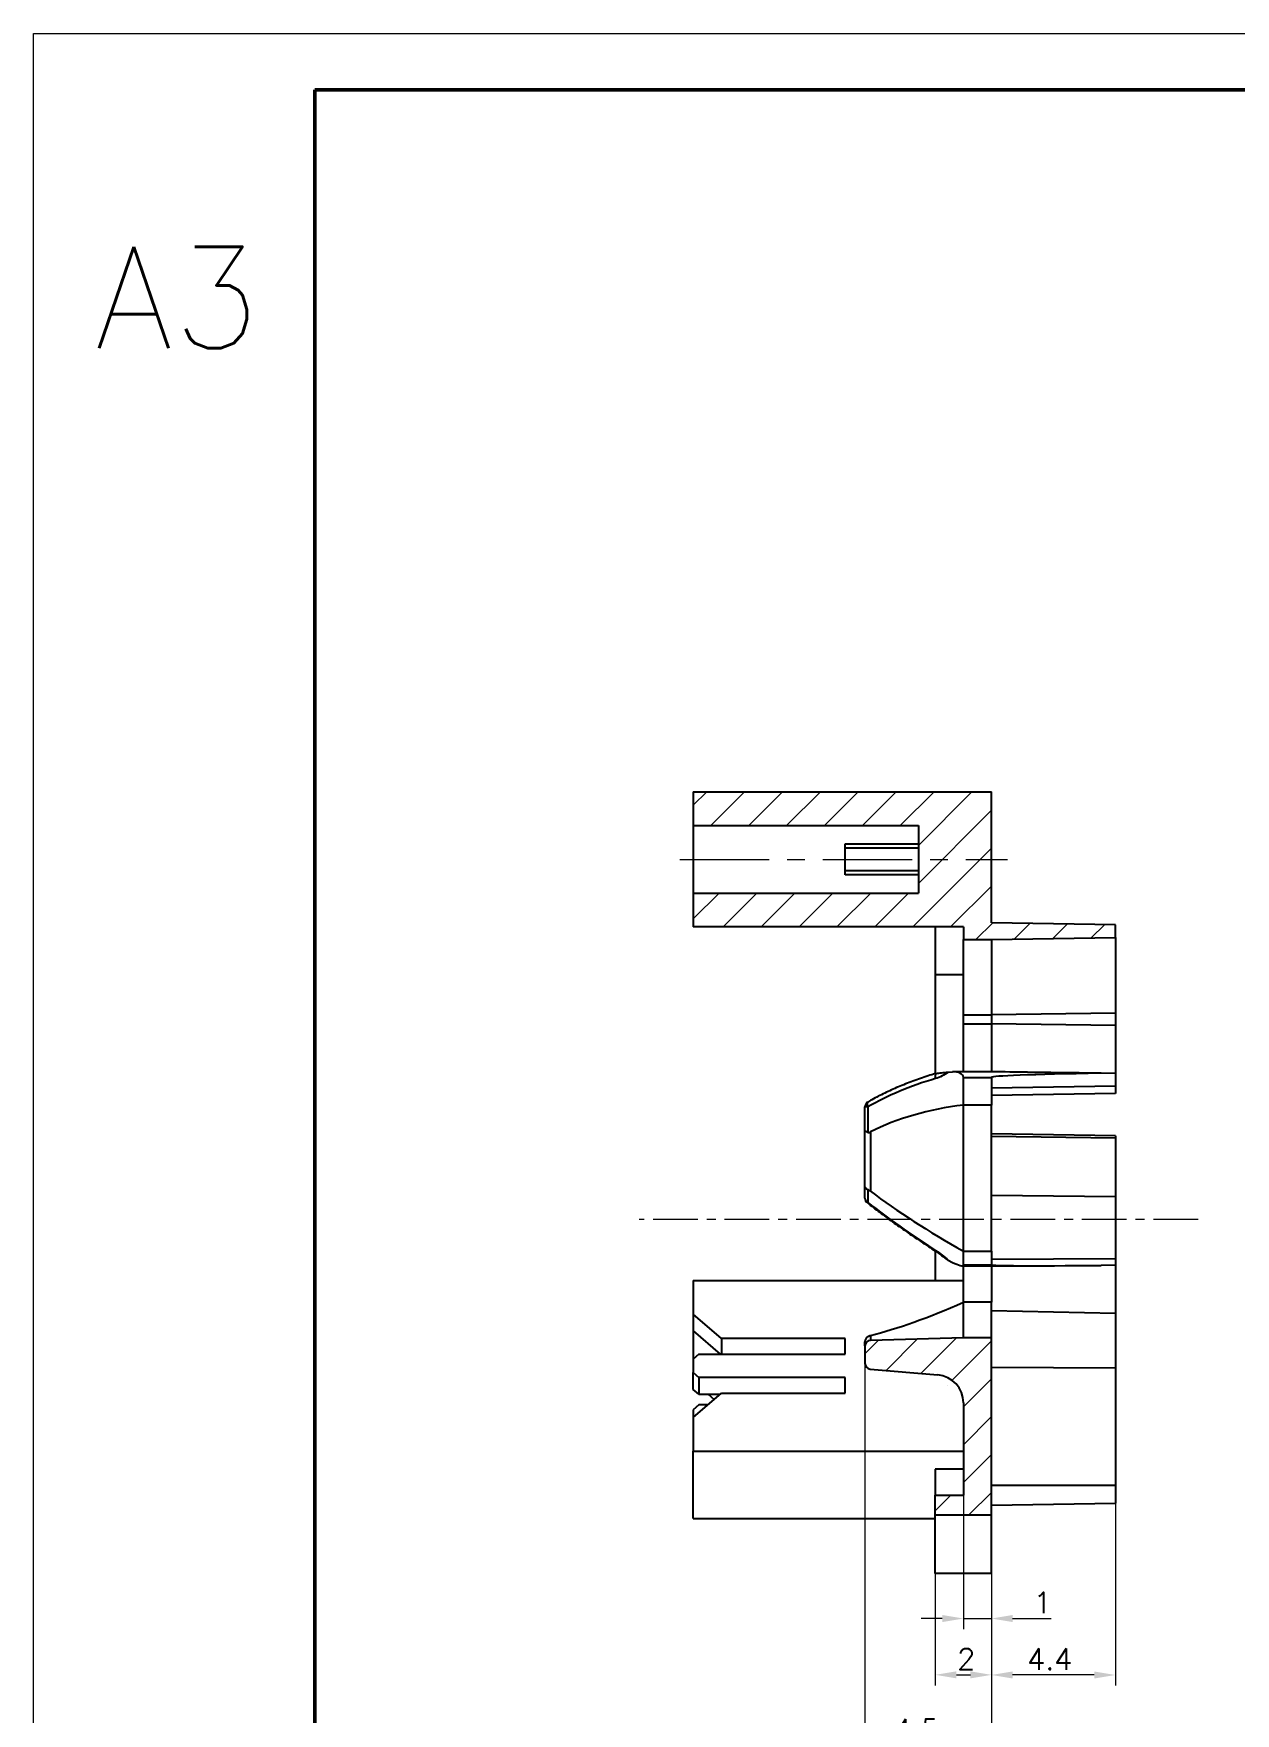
# Model space of a CAD drawing. Header units: millimetres. Extents: x 2522 to 3192, y 1532 to 1650.
# Drawn here: x 3023.7 to 3066.4, y 1590.7 to 1650.4 of the extents above; entities that cross this region are included whole.
import ezdxf

# ---------------------------------------------------------------- set-up
doc = ezdxf.new("R2010")
doc.units = ezdxf.units.MM
doc.linetypes.add('CENTER', pattern=[50.8, 31.75, -6.35, 6.35, -6.35])
for name, color, linetype, lineweight in [('中心线', 1, 'CENTER', 9), ('填充', 3, 'Continuous', 9), ('实线', 7, 'Continuous', 25), ('尺寸标注', 2, 'Continuous', 9), ('引导线', 6, 'Continuous', 9), ('粗实线', 9, 'Continuous', 50)]:
    doc.layers.add(name, color=color, linetype=linetype, lineweight=lineweight)
doc.styles.add('st', font='txt.shx')
doc.dimstyles.new('st0.3', dxfattribs={"dimscale": 0.3, "dimtxt": 2.5, "dimasz": 2.5, "dimexe": 1.25, "dimexo": 0, "dimtad": 1, "dimtoh": 1, "dimdec": 3, "dimdsep": 46, "dimtxsty": 'st', "dimcen": 0, "dimclrd": 256, "dimclre": 256, "dimclrt": 256, "dimadec": 4, "dimazin": 2, "dimtfac": 1, "dimtdec": 3, "dimtmove": 0, "dimatfit": 1, "dimfxl": 0, "dimlwd": -1, "dimlwe": -1, "dimarcsym": 0})
pattern_1 = [(45, (-610.5838, 342.7968), (-0.6735192, 0.6735192), [])]

# ---------------------------------------------------------------- blocks, each defined once
blk = doc.blocks.new('*D138')
at = {"layer": 'Defpoints', "color": 0, "ltscale": 0.1, "transparency": 16777216}
for p in [(3055.729, 1595.682), (3057.729, 1595.682), (3057.729, 1592.078)]:
    blk.add_point(p, dxfattribs=at)
at = {"layer": '尺寸标注', "ltscale": 0.1, "transparency": 16777216}
for p, q in [((3055.729, 1595.682), (3055.729, 1591.703)), ((3057.729, 1595.682), (3057.729, 1591.703)), ((3056.479, 1592.078), (3056.979, 1592.078))]:
    blk.add_line(p, q, dxfattribs=at)
for points in [[(3056.479, 1592.203), (3056.479, 1591.953), (3055.729, 1592.078)], [(3056.979, 1592.203), (3056.979, 1591.953), (3057.729, 1592.078)]]:
    blk.add_solid(points, dxfattribs=at)
at = {"layer": '尺寸标注', "ltscale": 0.1, "transparency": 16777216, "insert": (3056.831, 1592.641), "char_height": 0.75, "attachment_point": 5, "style": 'st'}
blk.add_mtext('2', dxfattribs=at)
blk = doc.blocks.new('*D139')
at = {"layer": 'Defpoints', "color": 0, "ltscale": 0.1, "transparency": 16777216}
for p in [(3056.729, 1598.462), (3057.729, 1595.682), (3057.729, 1594.08)]:
    blk.add_point(p, dxfattribs=at)
at = {"layer": '尺寸标注', "ltscale": 0.1, "transparency": 16777216}
for p, q in [((3056.729, 1598.462), (3056.729, 1593.705)), ((3057.729, 1595.682), (3057.729, 1593.705)), ((3055.979, 1594.08), (3055.229, 1594.08)), ((3056.729, 1594.08), (3057.729, 1594.08)), ((3058.479, 1594.08), (3059.854, 1594.08))]:
    blk.add_line(p, q, dxfattribs=at)
for points in [[(3055.979, 1594.205), (3055.979, 1593.955), (3056.729, 1594.08)], [(3058.479, 1594.205), (3058.479, 1593.955), (3057.729, 1594.08)]]:
    blk.add_solid(points, dxfattribs=at)
at = {"layer": '尺寸标注', "ltscale": 0.1, "transparency": 16777216, "insert": (3059.542, 1594.643), "char_height": 0.75, "attachment_point": 5, "style": 'st'}
blk.add_mtext('1', dxfattribs=at)
blk = doc.blocks.new('*D126')
at = {"layer": 'Defpoints', "color": 0, "ltscale": 0.1, "transparency": 16777216}
for p in [(3062.129, 1598.179), (3057.729, 1595.682), (3057.729, 1592.073)]:
    blk.add_point(p, dxfattribs=at)
at = {"layer": '尺寸标注', "ltscale": 0.1, "transparency": 16777216}
for p, q in [((3062.129, 1598.179), (3062.129, 1591.698)), ((3057.729, 1595.682), (3057.729, 1591.698)), ((3061.379, 1592.073), (3058.479, 1592.073))]:
    blk.add_line(p, q, dxfattribs=at)
for points in [[(3058.479, 1592.198), (3058.479, 1591.948), (3057.729, 1592.073)], [(3061.379, 1592.198), (3061.379, 1591.948), (3062.129, 1592.073)]]:
    blk.add_solid(points, dxfattribs=at)
at = {"layer": '尺寸标注', "ltscale": 0.1, "transparency": 16777216, "insert": (3059.797, 1592.635), "char_height": 0.75, "attachment_point": 5, "style": 'st'}
blk.add_mtext('4.4', dxfattribs=at)
blk = doc.blocks.new('*D127')
at = {"layer": 'Defpoints', "color": 0, "ltscale": 0.1, "transparency": 16777216}
for p in [(3053.229, 1603.146), (3057.729, 1595.682), (3057.729, 1589.564)]:
    blk.add_point(p, dxfattribs=at)
at = {"layer": '尺寸标注', "ltscale": 0.1, "transparency": 16777216}
for p, q in [((3053.229, 1603.146), (3053.229, 1589.189)), ((3057.729, 1595.682), (3057.729, 1589.189)), ((3053.979, 1589.564), (3056.979, 1589.564))]:
    blk.add_line(p, q, dxfattribs=at)
for points in [[(3053.979, 1589.689), (3053.979, 1589.439), (3053.229, 1589.564)], [(3056.979, 1589.689), (3056.979, 1589.439), (3057.729, 1589.564)]]:
    blk.add_solid(points, dxfattribs=at)
at = {"layer": '尺寸标注', "ltscale": 0.1, "transparency": 16777216, "insert": (3055.056, 1590.127), "char_height": 0.75, "attachment_point": 5, "style": 'st'}
blk.add_mtext('4.5', dxfattribs=at)

msp = doc.modelspace()

# ---------------------------------------------------------------- hatches: boundary and pattern name
at = {"layer": '填充'}
h = msp.add_hatch(dxfattribs=at)
h.set_pattern_fill('ANSI31', color=256, scale=0.3, style=0)
h.set_pattern_definition(pattern_1)
h.paths.add_polyline_path([(3056.7291, 1618.2119), (3057.7291, 1618.2119), (3062.0291, 1618.287), (3062.0291, 1618.7369), (3057.7291, 1618.8119), (3057.7291, 1623.4619), (3047.1291, 1623.4619), (3047.1291, 1622.2619), (3055.1291, 1622.2619), (3055.1291, 1619.8619), (3047.1291, 1619.8619), (3047.1291, 1618.6619), (3056.7291, 1618.6619)], flags=0)
h = msp.add_hatch(dxfattribs=at)
h.set_pattern_fill('ANSI31', color=256, scale=0.3, style=0)
h.set_pattern_definition(pattern_1)
edge = h.paths.add_edge_path(flags=0)
edge.add_line((3055.7291, 1597.7619), (3057.7291, 1597.7619))
edge.add_line((3057.7291, 1597.7619), (3057.7291, 1604.0619))
edge.add_line((3057.7291, 1604.0619), (3056.7291, 1604.0619))
edge.add_line((3056.7291, 1604.0619), (3053.4234, 1603.9675))
edge.add_arc((3053.4291, 1603.7676), 0.2, 91.636577, 180)
edge.add_line((3053.2291, 1603.7676), (3053.2291, 1603.1455))
edge.add_arc((3053.4291, 1603.1455), 0.2, 180, 265.100908)
edge.add_line((3053.412, 1602.9462), (3055.8145, 1602.7403))
edge.add_arc((3055.7291, 1601.744), 1, 0, 85.100908, ccw=False)
edge.add_line((3056.7291, 1601.744), (3056.7291, 1598.4619))
edge.add_line((3056.7291, 1598.4619), (3055.7291, 1598.4619))
edge.add_line((3055.7291, 1598.4619), (3055.7291, 1597.7619))

# ---------------------------------------------------------------- linework, layer by layer
at = {"color": 7, "linetype": 'Continuous', "lineweight": 25}
for p, q in [((3047.1291, 1623.4619), (3047.1291, 1622.2619)), ((3047.1291, 1623.4619), (3057.7291, 1623.4619)), ((3057.7291, 1618.8119), (3057.7291, 1623.4619)), ((3047.1291, 1622.2619), (3055.1291, 1622.2619)), ((3047.1291, 1622.2619), (3047.1291, 1619.8619)), ((3055.1291, 1622.2619), (3055.1291, 1619.8619)), ((3052.5291, 1621.6119), (3055.1291, 1621.6119)), ((3052.5291, 1621.4619), (3052.5291, 1621.6119)), ((3055.1291, 1621.4619), (3052.5291, 1621.4619)), ((3052.5291, 1620.6619), (3052.5291, 1621.4619)), ((3052.5291, 1620.6619), (3055.1291, 1620.6619)), ((3052.5291, 1620.5119), (3052.5291, 1620.6619)), ((3055.1291, 1620.5119), (3052.5291, 1620.5119)), ((3047.1291, 1619.8619), (3047.1291, 1618.6619)), ((3047.1291, 1619.8619), (3055.1291, 1619.8619)), ((3056.7291, 1618.6619), (3047.1291, 1618.6619)), ((3055.7291, 1618.6619), (3055.7291, 1616.9655)), ((3056.7291, 1618.6619), (3056.7291, 1618.2119)), ((3062.1291, 1618.7369), (3057.7291, 1618.8119)), ((3062.1291, 1618.287), (3062.1291, 1618.7369)), ((3056.7291, 1618.2119), (3057.7291, 1618.2119)), ((3056.7291, 1615.5384), (3056.7291, 1618.2119)), ((3057.7291, 1618.2119), (3062.1291, 1618.287)), ((3057.7291, 1618.2119), (3057.7291, 1615.5384)), ((3062.1291, 1618.287), (3062.1291, 1615.5933)), ((3055.7291, 1616.9655), (3056.7291, 1616.9655)), ((3055.7291, 1616.9655), (3055.7291, 1613.4476)), ((3056.7291, 1615.5384), (3057.7291, 1615.5384)), ((3056.7291, 1615.219), (3056.7291, 1615.5384)), ((3056.7291, 1615.219), (3057.7291, 1615.219)), ((3056.7291, 1613.5344), (3056.7291, 1615.219)), ((3062.1291, 1615.5933), (3057.7291, 1615.5384)), ((3057.7291, 1615.5384), (3057.7291, 1615.219)), ((3062.1291, 1615.154), (3057.7291, 1615.219)), ((3057.7291, 1615.219), (3057.7291, 1613.5097)), ((3062.1291, 1615.5933), (3062.1291, 1615.154)), ((3062.1291, 1615.154), (3062.1291, 1613.4485)), ((3056.1905, 1613.4992), (3056.3465, 1613.5086)), ((3057.7919, 1613.5097), (3056.3827, 1613.5097)), ((3056.7269, 1613.5097), (3056.7291, 1613.5344)), ((3056.7291, 1613.3097), (3057.7291, 1613.3097)), ((3056.7291, 1612.3286), (3056.7291, 1613.3097)), ((3057.7291, 1613.3097), (3057.7291, 1612.9286)), ((3062.1291, 1613.4485), (3061.6202, 1613.4584)), ((3062.1291, 1613.4485), (3062.1291, 1612.9961)), ((3062.1291, 1612.9961), (3057.7291, 1612.9286)), ((3057.7291, 1612.9286), (3057.7291, 1612.3286)), ((3062.1291, 1612.745), (3057.7291, 1612.6678)), ((3062.1291, 1612.9961), (3062.1291, 1612.745)), ((3053.2291, 1611.4317), (3053.2291, 1612.2651)), ((3053.3291, 1612.2651), (3053.2291, 1612.2651)), ((3053.3291, 1612.2651), (3053.3291, 1611.3594)), ((3057.7291, 1612.3286), (3056.7291, 1612.3286)), ((3056.7291, 1607.1379), (3056.7291, 1612.3286)), ((3057.7291, 1607.1379), (3057.7291, 1612.3286)), ((3053.2291, 1609.4364), (3053.2291, 1611.4317)), ((3053.4234, 1611.3747), (3053.4234, 1609.2677)), ((3062.1291, 1611.2345), (3057.7291, 1611.3095)), ((3062.1291, 1611.1507), (3057.7291, 1611.2157)), ((3062.1291, 1611.2345), (3062.1291, 1611.1507)), ((3062.1291, 1611.1507), (3062.1291, 1609.0643)), ((3053.2291, 1609.0196), (3053.2291, 1609.4364)), ((3053.3291, 1609.3225), (3053.3291, 1608.8696)), ((3062.1291, 1609.0643), (3057.7291, 1609.1171)), ((3062.1291, 1609.0643), (3062.1291, 1606.8691)), ((3055.7291, 1607.1489), (3055.7291, 1606.093)), ((3056.1905, 1606.822), (3056.3465, 1606.7392)), ((3056.7291, 1607.1379), (3057.7291, 1607.1379)), ((3056.7291, 1606.6473), (3056.7291, 1607.1379)), ((3057.7291, 1607.1379), (3057.7291, 1606.8379)), ((3062.1291, 1606.8691), (3057.7291, 1606.8379)), ((3057.7291, 1606.8379), (3057.7291, 1606.6473)), ((3062.1291, 1606.8691), (3062.1291, 1606.643)), ((3056.6827, 1606.6205), (3059.2642, 1606.6205)), ((3056.7291, 1606.6473), (3057.7291, 1606.6473)), ((3056.7291, 1605.3193), (3056.7291, 1606.6205)), ((3057.7291, 1606.6205), (3057.7291, 1605.3193)), ((3062.1291, 1606.643), (3061.6202, 1606.6303)), ((3062.1291, 1606.643), (3062.1291, 1604.9205)), ((3047.1291, 1606.093), (3047.1291, 1604.9022)), ((3047.1291, 1606.093), (3056.7291, 1606.093)), ((3056.7291, 1604.0619), (3056.7291, 1605.3193)), ((3057.7291, 1605.3193), (3056.7291, 1605.3193)), ((3057.7291, 1604.0619), (3057.7291, 1605.3193)), ((3062.1291, 1604.9205), (3057.7291, 1605.0193)), ((3062.1291, 1604.9205), (3062.1291, 1602.9765)), ((3048.1291, 1604.0362), (3047.1291, 1604.9022)), ((3047.1291, 1604.9022), (3047.1291, 1604.3022)), ((3047.1291, 1604.3022), (3048.0863, 1603.4733)), ((3047.1291, 1604.3022), (3047.1291, 1603.3001)), ((3052.5291, 1604.0362), (3048.1291, 1604.0362)), ((3048.1291, 1604.0362), (3048.1291, 1603.4733)), ((3052.5291, 1603.4733), (3052.5291, 1604.0362)), ((3053.2291, 1603.7676), (3053.2291, 1603.9177)), ((3053.2291, 1603.7676), (3053.2291, 1603.1455)), ((3053.4234, 1604.1434), (3053.4234, 1603.9675)), ((3056.7291, 1604.0619), (3053.4234, 1603.9675)), ((3057.7291, 1604.0619), (3056.7291, 1604.0619)), ((3057.7291, 1597.7619), (3057.7291, 1604.0619)), ((3047.3291, 1603.4733), (3047.1291, 1603.3001)), ((3047.1291, 1603.3001), (3047.1291, 1602.8238)), ((3047.3291, 1603.4733), (3052.5291, 1603.4733)), ((3047.1291, 1602.8238), (3047.3291, 1602.6506)), ((3047.1291, 1602.2238), (3047.1291, 1602.8238)), ((3052.5291, 1602.6506), (3047.3291, 1602.6506)), ((3047.3291, 1602.6506), (3047.3291, 1602.0506)), ((3052.5291, 1602.0876), (3052.5291, 1602.6506)), ((3053.412, 1602.9462), (3055.8145, 1602.7403)), ((3062.1291, 1602.9765), (3057.7291, 1603.0009)), ((3062.1291, 1602.9765), (3062.1291, 1598.8036)), ((3047.3291, 1602.0506), (3047.1291, 1602.2238)), ((3047.1291, 1601.2216), (3048.1291, 1602.0876)), ((3047.3291, 1602.0506), (3048.0863, 1602.0506)), ((3047.6507, 1602.0506), (3047.8685, 1601.8619)), ((3048.1291, 1602.0876), (3052.5291, 1602.0876)), ((3047.3291, 1601.6733), (3047.1291, 1601.5001)), ((3047.1291, 1601.5001), (3047.1291, 1601.2216)), ((3047.6507, 1601.6733), (3047.3291, 1601.6733)), ((3056.7291, 1601.744), (3056.7291, 1598.4619)), ((3047.1291, 1601.2216), (3047.1291, 1600.0308)), ((3047.1291, 1597.6308), (3047.1291, 1600.0308)), ((3047.1291, 1600.0308), (3056.7291, 1600.0308)), ((3056.7291, 1599.3872), (3055.7291, 1599.3872)), ((3055.7291, 1599.3872), (3055.7291, 1598.4619)), ((3055.7291, 1597.7619), (3055.7291, 1598.4619)), ((3055.7291, 1598.4619), (3056.7291, 1598.4619)), ((3062.1291, 1598.8036), (3057.7291, 1598.8036)), ((3062.1291, 1598.8036), (3062.1291, 1598.1786)), ((3055.7291, 1595.6819), (3055.7291, 1597.7619)), ((3055.7291, 1597.7619), (3057.7291, 1597.7619)), ((3057.7291, 1598.1036), (3062.1291, 1598.1786)), ((3057.7291, 1595.6819), (3057.7291, 1597.7619)), ((3047.1291, 1597.6308), (3055.7291, 1597.6308)), ((3057.7291, 1595.6819), (3055.7291, 1595.6819))]:
    msp.add_line(p, q, dxfattribs=at)
at = {"color": 8, "linetype": 'Continuous', "lineweight": 25, "flags": 128}
for points in [[(3053.3302, 1612.439), (3053.329, 1612.4382), (3053.3127, 1612.4202), (3053.3042, 1612.3917), (3053.3043, 1612.3546), (3053.3128, 1612.3114), (3053.3291, 1612.2651)], [(3053.3291, 1608.8696), (3053.3128, 1608.8614), (3053.3057, 1608.8623)]]:
    msp.add_lwpolyline(points, dxfattribs=at)
at = {"color": 7, "linetype": 'Continuous', "lineweight": 25}
for centre, radius, start, end in [((3055.9075, 1613.3381), 0.1882, 141.231309, 200.8973), ((3053.4291, 1612.2651), 0.2, 119.642753, 180), ((3053.4291, 1609.0196), 0.2, 180, 231.884637), ((3053.3998, 1609.0251), 0.1708, 181.828011, 245.552124), ((3053.4291, 1603.7676), 0.2, 91.636577, 180), ((3053.4291, 1603.1455), 0.2, 180, 265.100908), ((3055.7291, 1601.744), 1, 0, 85.100908)]:
    msp.add_arc(centre, radius, start, end, dxfattribs=at)
at = {"color": 8, "linetype": 'Continuous', "lineweight": 25}
msp.add_arc((3055.7838, 1607.1282), 0.0641, 144.441747, 162.251236, dxfattribs=at)
at = {"color": 7, "linetype": 'Continuous', "lineweight": 25}
for centre, major_axis, ratio, start_param, end_param in [((3056.3827, 1613.3097), (0.3464, 0), 0.5773503, 0, 1.6755161), ((3069.4884, 1613.3097), (-11.7593, 0), 0.0170085, -0.8377927, -0.0000346), ((3069.4928, 1613.3097), (-11.7653, 0.1989), 0.0017764, -0.8377267, -0.1046884), ((3060.3175, 1608.2619), (9.8994, 0), 0.5709522, 2.0524508, 2.3545404), ((3058.1914, 1608.2619), (7.2023, 0), 0.5766429, 1.7752422, 2.2942907), ((3058.1914, 1608.4401), (7.1495, -3.8256), 0.2274642, 4.1100133, 4.6290618), ((3060.3175, 1607.3771), (9.8284, -5.252), 0.225284, 4.0484526, 4.3505422), ((3056.3827, 1606.8205), (0.3439, -0.184), 0.2277351, 4.7289512, 6.4044672), ((3069.4893, 1606.8205), (11.7602, 0.1732), 0.0085015, 3.1414694, 3.9792275), ((3058.1914, 1608.0837), (7.1495, 3.8256), 0.2274642, 3.8677759, 4.3868244)]:
    msp.add_ellipse(centre, major_axis=major_axis, ratio=ratio, start_param=start_param, end_param=end_param, dxfattribs=at)
for points, knots in [([(3055.7354, 1613.4505), (3055.6489, 1613.424), (3055.3795, 1613.3415), (3054.9388, 1613.1874), (3054.4237, 1612.9826), (3053.9388, 1612.7625), (3053.5781, 1612.5782), (3053.3797, 1612.4668), (3053.3302, 1612.439)], [0, 0, 0, 0, 0.104725, 0.326182, 0.5387791, 0.7420135, 0.9355999, 1, 1, 1, 1]), ([(3055.7353, 1613.4508), (3055.7359, 1613.451), (3055.7391, 1613.452), (3055.7476, 1613.4538), (3055.7563, 1613.4552), (3055.7607, 1613.456)], [0, 0, 0, 0, 0.1116103, 0.5532818, 1, 1, 1, 1]), ([(3055.7607, 1613.456), (3055.8159, 1613.4648), (3055.8828, 1613.4725), (3056.0255, 1613.4871), (3056.1034, 1613.4939), (3056.1905, 1613.4992)], [0, 0, 0, 0, 0.5, 0.5, 1, 1, 1, 1]), ([(3053.4234, 1609.2677), (3053.4074, 1609.2798), (3053.3904, 1609.2913), (3053.3731, 1609.3013), (3053.3586, 1609.3097), (3053.3435, 1609.3171), (3053.3291, 1609.3225)], [0, 0, 0, 0, 0.00006050247, 0.00006050247, 0.00006050247, 0.00011136818, 0.00011136818, 0.00011136818, 0.00011136818]), ([(3053.3057, 1608.8623), (3053.3806, 1608.8039), (3053.6016, 1608.6317), (3053.9823, 1608.3463), (3054.4566, 1608.0035), (3054.9592, 1607.654), (3055.3848, 1607.3681), (3055.6429, 1607.1998), (3055.7227, 1607.1477)], [0, 0, 0, 0, 0.0968981, 0.2859653, 0.4828895, 0.6889876, 0.9039168, 1, 1, 1, 1]), ([(3055.7225, 1607.1474), (3055.736, 1607.1388), (3055.8068, 1607.0932), (3055.9082, 1607.0222), (3055.991, 1606.9566), (3056.0211, 1606.9328)], [0, 0, 0, 0, 0.1299165, 0.6839703, 1, 1, 1, 1]), ([(3056.1905, 1606.822), (3056.1384, 1606.8515), (3056.079, 1606.8853), (3056.0289, 1606.9293), (3056.0227, 1606.9348)], [0, 0, 0, 0, 0.8758421, 1, 1, 1, 1])]:
    msp.add_open_spline(points, degree=3, knots=knots, dxfattribs=at)
for points in [[(3056.1905, 1613.4992), (3056.0477, 1613.3963), (3055.895, 1613.3197), (3055.7316, 1613.271)], [(3053.3291, 1611.3594), (3053.2658, 1611.3748), (3053.2291, 1611.4036), (3053.2291, 1611.4317)], [(3053.3291, 1611.3594), (3053.3611, 1611.3516), (3053.3937, 1611.3595), (3053.4234, 1611.3747)], [(3053.3291, 1609.3225), (3053.2658, 1609.3465), (3053.2291, 1609.3915), (3053.2291, 1609.4364)], [(3055.7316, 1607.1655), (3055.895, 1607.0594), (3056.0477, 1606.9447), (3056.1905, 1606.822)], [(3053.3291, 1604.1039), (3053.2658, 1604.0645), (3053.2291, 1603.9907), (3053.2291, 1603.9177)], [(3053.3291, 1604.1039), (3053.3611, 1604.1237), (3053.3937, 1604.1361), (3053.4234, 1604.1434)]]:
    msp.add_open_spline(points, degree=3, dxfattribs=at)
at = {"layer": '中心线', "ltscale": 0.1}
msp.add_line((3046.6521, 1621.0619), (3058.2963, 1621.0619), dxfattribs=at)
at = {"layer": '中心线', "ltscale": 0.05}
msp.add_line((3065.0699, 1608.2619), (3045.2007, 1608.2619), dxfattribs=at)
at = {"layer": '引导线'}
for p, q in [((3023.6796, 1650.4143), (3191.6796, 1650.4143)), ((3023.6796, 1531.6143), (3023.6796, 1650.4143))]:
    msp.add_line(p, q, dxfattribs=at)
at = {"layer": '粗实线'}
for p, q in [((3033.6796, 1533.6143), (3033.6796, 1648.4143)), ((3033.6796, 1648.4143), (3189.6796, 1648.4143))]:
    msp.add_line(p, q, dxfattribs=at)

# ---------------------------------------------------------------- texts
at = {"layer": '实线', "ltscale": 0.2, "insert": (3025.8563, 1642.8366), "char_height": 3.6, "width": 10, "attachment_point": 1, "style": 'st'}
msp.add_mtext('A3', dxfattribs=at)

# ---------------------------------------------------------------- dimensions: what is measured, and where the dimension line sits
at = {"layer": '尺寸标注', "ltscale": 0.1}
for base, p1, picture, middle in [((3057.7291, 1589.5644), (3053.2291, 1603.1455), '*D127', (3055.0556, 1589.5644)), ((3057.7291, 1594.0801), (3056.7291, 1598.4619), '*D139', (3059.5416, 1594.0801)), ((3057.7291, 1592.0726), (3062.1291, 1598.1786), '*D126', (3059.797, 1592.0726)), ((3057.7291, 1592.078), (3055.7291, 1595.6819), '*D138', (3056.8313, 1592.078))]:
    dim = msp.add_linear_dim(base=base, p1=p1, p2=(3057.7291, 1595.6819), dimstyle='st0.3', override={"dimtol": 0, "dimlim": 0, "dimtp": 0, "dimtm": 0, "dimtfac": 1, "dimtdec": 3, "dimtolj": 0, "dimtzin": 8}, dxfattribs=at)
    dim.commit()
    dim.dimension.update_dxf_attribs({"geometry": picture, "text_midpoint": middle, "dimtype": 160})

doc.saveas('drawing.dxf')
